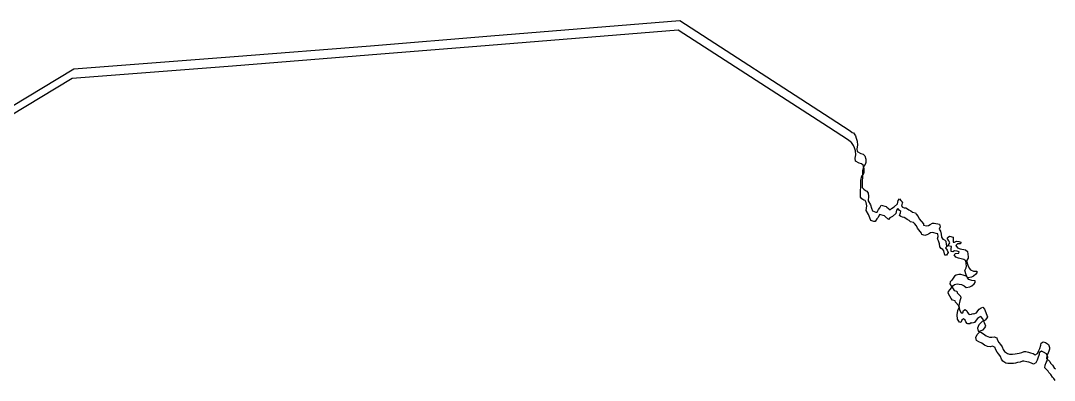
# Model space of a CAD drawing. Header units: inches. Extents: x 33.9 to 41.9, y -4.8 to 5.4.
# Drawn here: x 34.5167 to 34.814, y -0.3605 to -0.257 of the extents above; entities that cross this region are included whole.
import ezdxf

# ---------------------------------------------------------------- set-up
doc = ezdxf.new("R2010")
doc.units = ezdxf.units.IN
doc.header["$MEASUREMENT"] = 0
doc.layers.add('Counties', color=7, linetype='Continuous')

msp = doc.modelspace()

# ---------------------------------------------------------------- linework, layer by layer
at = {"layer": 'Counties'}
for points in [[(34.50071, -0.28972), (34.53202, -0.27085), (34.57816, -0.26729), (34.61731, -0.26417), (34.65195, -0.26136), (34.70636, -0.25696), (34.74955, -0.28491), (34.75534, -0.28864), (34.75591, -0.28911), (34.75624, -0.28927), (34.75681, -0.29013), (34.75706, -0.29081), (34.75731, -0.29167), (34.75745, -0.29279), (34.75723, -0.29383), (34.75731, -0.29465), (34.75841, -0.29519), (34.75905, -0.29541), (34.75952, -0.29584), (34.75984, -0.29684), (34.75984, -0.29777), (34.75966, -0.29839), (34.75916, -0.29892), (34.75884, -0.30022), (34.75877, -0.30502), (34.7592, -0.30549), (34.75977, -0.30585), (34.76012, -0.30599), (34.76045, -0.3066), (34.76062, -0.30747), (34.76045, -0.30883), (34.76112, -0.31001), (34.76144, -0.31095), (34.76177, -0.3117), (34.76266, -0.31206), (34.76305, -0.31206), (34.76351, -0.31127), (34.76383, -0.31084), (34.76423, -0.31005), (34.76565, -0.31041), (34.7659, -0.31062), (34.76683, -0.31141), (34.76718, -0.31098), (34.768, -0.31055), (34.76897, -0.30972), (34.76914, -0.30872), (34.7695, -0.30825), (34.76993, -0.30872), (34.77036, -0.30915), (34.77025, -0.30951), (34.77004, -0.3103), (34.77036, -0.31062), (34.77089, -0.3108), (34.77132, -0.31087), (34.77178, -0.31116), (34.77221, -0.31141), (34.77278, -0.3117), (34.77321, -0.31209), (34.77406, -0.31231), (34.77428, -0.31263), (34.77488, -0.31331), (34.77517, -0.31396), (34.77638, -0.31539), (34.77642, -0.31579), (34.77731, -0.31604), (34.77784, -0.3159), (34.77831, -0.31564), (34.77895, -0.31525), (34.77945, -0.31521), (34.77991, -0.31529), (34.78052, -0.31547), (34.78102, -0.31554), (34.78116, -0.31633), (34.78095, -0.31701), (34.78127, -0.31758), (34.78148, -0.31844), (34.78159, -0.31927), (34.78198, -0.31984), (34.78244, -0.32006), (34.7828, -0.32045), (34.78291, -0.32135), (34.78305, -0.32175), (34.78355, -0.32171), (34.78401, -0.32092), (34.78369, -0.32031), (34.78326, -0.31959), (34.78351, -0.3193), (34.78387, -0.31898), (34.78494, -0.31923), (34.7849, -0.31988), (34.7849, -0.3207), (34.7853, -0.32074), (34.78587, -0.32042), (34.78654, -0.32056), (34.78711, -0.32074), (34.78708, -0.32117), (34.78615, -0.32121), (34.78569, -0.32164), (34.78619, -0.32232), (34.78694, -0.32261), (34.7885, -0.32296), (34.78904, -0.32336), (34.78925, -0.3249), (34.78922, -0.32533), (34.78875, -0.32609), (34.78918, -0.32734), (34.78954, -0.3282), (34.78997, -0.32867), (34.79082, -0.32903), (34.79175, -0.3291), (34.79179, -0.32957), (34.7915, -0.32996), (34.79079, -0.3305), (34.79025, -0.33079), (34.78915, -0.331), (34.78865, -0.33054), (34.78786, -0.33018), (34.78715, -0.33003), (34.78654, -0.33), (34.7858, -0.33018), (34.78533, -0.33054), (34.78494, -0.33108), (34.78455, -0.33161), (34.78409, -0.33212), (34.78401, -0.33266), (34.78444, -0.33348), (34.78491, -0.33416), (34.78523, -0.33466), (34.78601, -0.33481), (34.78612, -0.33527), (34.78705, -0.33628), (34.78712, -0.33675), (34.78683, -0.33764), (34.78658, -0.3389), (34.78673, -0.34016), (34.78722, -0.34102), (34.78769, -0.34105), (34.78794, -0.34041), (34.7884, -0.34008), (34.78886, -0.34044), (34.78908, -0.34094), (34.78943, -0.34141), (34.78965, -0.34152), (34.79025, -0.34145), (34.79058, -0.34123), (34.79093, -0.3413), (34.79161, -0.34105), (34.79204, -0.34044), (34.79239, -0.33998), (34.79296, -0.33958), (34.79343, -0.3394), (34.79396, -0.34001), (34.79482, -0.34216), (34.79453, -0.34267), (34.7941, -0.34317), (34.79325, -0.34353), (34.793, -0.34385), (34.79232, -0.3445), (34.79197, -0.34543), (34.79211, -0.34629), (34.79286, -0.34661), (34.79368, -0.34708), (34.79443, -0.34766), (34.79535, -0.34801), (34.79607, -0.34805), (34.79674, -0.34794), (34.79753, -0.34826), (34.79764, -0.34877), (34.79806, -0.34963), (34.79856, -0.35017), (34.79906, -0.35085), (34.79935, -0.35164), (34.7997, -0.35221), (34.8006, -0.35275), (34.80113, -0.35293), (34.80199, -0.35293), (34.80281, -0.35289), (34.80334, -0.35275), (34.80395, -0.35261), (34.80473, -0.35246), (34.80534, -0.35221), (34.8058, -0.35221), (34.80662, -0.35239), (34.80715, -0.35253), (34.80797, -0.35278), (34.80851, -0.35311), (34.80919, -0.35271), (34.80958, -0.35189), (34.80983, -0.35135), (34.81015, -0.35031), (34.81022, -0.34981), (34.81083, -0.34937), (34.81147, -0.34959), (34.81232, -0.35013), (34.81264, -0.35106), (34.81261, -0.35153), (34.81247, -0.3521), (34.81222, -0.3526), (34.81193, -0.35339), (34.81182, -0.35418), (34.81272, -0.35508), (34.81297, -0.35551), (34.81354, -0.35609), (34.814, -0.35684), (34.81439, -0.35716)], [(34.50071, -0.28972), (34.53202, -0.27085), (34.57816, -0.26729), (34.61731, -0.26417), (34.65195, -0.26136), (34.70636, -0.25696), (34.74955, -0.28491), (34.75534, -0.28864), (34.75591, -0.28911), (34.75624, -0.28927), (34.75681, -0.29013), (34.75706, -0.29081), (34.75731, -0.29167), (34.75745, -0.29279), (34.75723, -0.29383), (34.75731, -0.29465), (34.75841, -0.29519), (34.75905, -0.29541), (34.75952, -0.29584), (34.75984, -0.29684), (34.75984, -0.29777), (34.75966, -0.29839), (34.75916, -0.29892), (34.75884, -0.30022), (34.75877, -0.30502), (34.7592, -0.30549), (34.75977, -0.30585), (34.76012, -0.30599), (34.76045, -0.3066), (34.76062, -0.30747), (34.76045, -0.30883), (34.76112, -0.31001), (34.76144, -0.31095), (34.76177, -0.3117), (34.76266, -0.31206), (34.76305, -0.31206), (34.76351, -0.31127), (34.76383, -0.31084), (34.76423, -0.31005), (34.76565, -0.31041), (34.7659, -0.31062), (34.76683, -0.31141), (34.76718, -0.31098), (34.768, -0.31055), (34.76897, -0.30972), (34.76914, -0.30872), (34.7695, -0.30825), (34.76993, -0.30872), (34.77036, -0.30915), (34.77025, -0.30951), (34.77004, -0.3103), (34.77036, -0.31062), (34.77089, -0.3108), (34.77132, -0.31087), (34.77178, -0.31116), (34.77221, -0.31141), (34.77278, -0.3117), (34.77321, -0.31209), (34.77406, -0.31231), (34.77428, -0.31263), (34.77488, -0.31331), (34.77517, -0.31396), (34.77638, -0.31539), (34.77642, -0.31579), (34.77731, -0.31604), (34.77784, -0.3159), (34.77831, -0.31564), (34.77895, -0.31525), (34.77945, -0.31521), (34.77991, -0.31529), (34.78052, -0.31547), (34.78102, -0.31554), (34.78116, -0.31633), (34.78095, -0.31701), (34.78127, -0.31758), (34.78148, -0.31844), (34.78159, -0.31927), (34.78198, -0.31984), (34.78244, -0.32006), (34.7828, -0.32045), (34.78291, -0.32135), (34.78305, -0.32175), (34.78355, -0.32171), (34.78401, -0.32092), (34.78369, -0.32031), (34.78326, -0.31959), (34.78351, -0.3193), (34.78387, -0.31898), (34.78494, -0.31923), (34.7849, -0.31988), (34.7849, -0.3207), (34.7853, -0.32074), (34.78587, -0.32042), (34.78654, -0.32056), (34.78711, -0.32074), (34.78708, -0.32117), (34.78615, -0.32121), (34.78569, -0.32164), (34.78619, -0.32232), (34.78694, -0.32261), (34.7885, -0.32296), (34.78904, -0.32336), (34.78925, -0.3249), (34.78922, -0.32533), (34.78875, -0.32609), (34.78918, -0.32734), (34.78954, -0.3282), (34.78997, -0.32867), (34.79082, -0.32903), (34.79175, -0.3291), (34.79179, -0.32957), (34.7915, -0.32996), (34.79079, -0.3305), (34.79025, -0.33079), (34.78915, -0.331), (34.78865, -0.33054), (34.78786, -0.33018), (34.78715, -0.33003), (34.78654, -0.33), (34.7858, -0.33018), (34.78533, -0.33054), (34.78494, -0.33108), (34.78455, -0.33161), (34.78409, -0.33212), (34.78401, -0.33266), (34.78444, -0.33348), (34.78491, -0.33416), (34.78523, -0.33466), (34.78601, -0.33481), (34.78612, -0.33527), (34.78705, -0.33628), (34.78712, -0.33675), (34.78683, -0.33764), (34.78658, -0.3389), (34.78673, -0.34016), (34.78722, -0.34102), (34.78769, -0.34105), (34.78794, -0.34041), (34.7884, -0.34008), (34.78886, -0.34044), (34.78908, -0.34094), (34.78943, -0.34141), (34.78965, -0.34152), (34.79025, -0.34145), (34.79058, -0.34123), (34.79093, -0.3413), (34.79161, -0.34105), (34.79204, -0.34044), (34.79239, -0.33998), (34.79296, -0.33958), (34.79343, -0.3394), (34.79396, -0.34001), (34.79482, -0.34216), (34.79453, -0.34267), (34.7941, -0.34317), (34.79325, -0.34353), (34.793, -0.34385), (34.79232, -0.3445), (34.79197, -0.34543), (34.79211, -0.34629), (34.79286, -0.34661), (34.79368, -0.34708), (34.79443, -0.34766), (34.79535, -0.34801), (34.79607, -0.34805), (34.79674, -0.34794), (34.79753, -0.34826), (34.79764, -0.34877), (34.79806, -0.34963), (34.79856, -0.35017), (34.79906, -0.35085), (34.79935, -0.35164), (34.7997, -0.35221), (34.8006, -0.35275), (34.80113, -0.35293), (34.80199, -0.35293), (34.80281, -0.35289), (34.80334, -0.35275), (34.80395, -0.35261), (34.80473, -0.35246), (34.80534, -0.35221), (34.8058, -0.35221), (34.80662, -0.35239), (34.80715, -0.35253), (34.80797, -0.35278), (34.80851, -0.35311), (34.80919, -0.35271), (34.80958, -0.35189), (34.80983, -0.35135), (34.81015, -0.35031), (34.81022, -0.34981), (34.81083, -0.34937), (34.81147, -0.34959), (34.81232, -0.35013), (34.81264, -0.35106), (34.81261, -0.35153), (34.81247, -0.3521), (34.81222, -0.3526), (34.81193, -0.35339), (34.81182, -0.35418), (34.81272, -0.35508), (34.81297, -0.35551), (34.81354, -0.35609), (34.814, -0.35684), (34.81439, -0.35716)], [(34.81432, -0.36048), (34.8139, -0.3599), (34.8135, -0.35958), (34.81304, -0.35883), (34.81247, -0.35825), (34.81222, -0.35782), (34.81133, -0.35692), (34.81143, -0.35613), (34.81172, -0.35534), (34.81197, -0.35484), (34.81211, -0.35427), (34.81215, -0.3538), (34.81183, -0.35287), (34.81097, -0.35233), (34.81033, -0.35212), (34.80972, -0.35255), (34.80965, -0.35305), (34.80933, -0.35409), (34.80908, -0.35463), (34.80869, -0.35545), (34.80801, -0.35585), (34.80748, -0.35553), (34.80666, -0.35527), (34.80612, -0.35513), (34.8053, -0.35495), (34.80484, -0.35495), (34.80423, -0.3552), (34.80345, -0.35535), (34.80284, -0.35549), (34.80231, -0.35563), (34.80149, -0.35567), (34.80063, -0.35567), (34.8001, -0.35549), (34.79921, -0.35495), (34.79885, -0.35438), (34.79856, -0.35359), (34.79807, -0.35291), (34.79757, -0.35237), (34.79714, -0.35151), (34.79703, -0.351), (34.79625, -0.35068), (34.79557, -0.35079), (34.79486, -0.35075), (34.79393, -0.3504), (34.79318, -0.34982), (34.79236, -0.34936), (34.79161, -0.34903), (34.79147, -0.34817), (34.79183, -0.34724), (34.7925, -0.34659), (34.79275, -0.34627), (34.79361, -0.34591), (34.79404, -0.34541), (34.79432, -0.3449), (34.79347, -0.34275), (34.79293, -0.34214), (34.79247, -0.34232), (34.7919, -0.34272), (34.79154, -0.34318), (34.79111, -0.34379), (34.79043, -0.34404), (34.79008, -0.34397), (34.78976, -0.34419), (34.78915, -0.34426), (34.78894, -0.34415), (34.78858, -0.34368), (34.78837, -0.34318), (34.7879, -0.34282), (34.78744, -0.34315), (34.78719, -0.34379), (34.78673, -0.34376), (34.78623, -0.3429), (34.78609, -0.34164), (34.78633, -0.34038), (34.78662, -0.33949), (34.78655, -0.33902), (34.78562, -0.33801), (34.78551, -0.33755), (34.78473, -0.3374), (34.78441, -0.3369), (34.78395, -0.33622), (34.78352, -0.3354), (34.78359, -0.33486), (34.78405, -0.33435), (34.78444, -0.33382), (34.78484, -0.33328), (34.7853, -0.33292), (34.78605, -0.33274), (34.78665, -0.33277), (34.78737, -0.33292), (34.78815, -0.33328), (34.78865, -0.33374), (34.78976, -0.33353), (34.79029, -0.33324), (34.791, -0.3327), (34.79129, -0.33231), (34.79125, -0.33184), (34.79033, -0.33177), (34.78947, -0.33141), (34.78904, -0.33094), (34.78868, -0.33008), (34.78826, -0.32883), (34.78872, -0.32807), (34.78876, -0.32764), (34.78854, -0.3261), (34.78801, -0.32571), (34.78644, -0.32535), (34.78569, -0.32506), (34.78519, -0.32438), (34.78565, -0.32395), (34.78658, -0.32391), (34.78662, -0.32348), (34.78605, -0.3233), (34.78537, -0.32316), (34.7848, -0.32348), (34.78441, -0.32344), (34.78441, -0.32262), (34.78444, -0.32197), (34.78337, -0.32172), (34.78301, -0.32205), (34.78277, -0.32233), (34.78319, -0.32305), (34.78352, -0.32366), (34.78305, -0.32445), (34.78255, -0.32449), (34.78241, -0.32409), (34.7823, -0.32319), (34.78195, -0.3228), (34.78148, -0.32258), (34.78109, -0.32201), (34.78098, -0.32118), (34.78077, -0.32032), (34.78045, -0.31975), (34.78066, -0.31907), (34.78052, -0.31828), (34.78002, -0.31821), (34.77941, -0.31803), (34.77895, -0.31795), (34.77845, -0.31799), (34.77781, -0.31838), (34.77735, -0.31864), (34.77681, -0.31878), (34.77592, -0.31853), (34.77588, -0.31813), (34.77467, -0.3167), (34.77439, -0.31605), (34.77378, -0.31537), (34.77357, -0.31505), (34.77271, -0.31483), (34.77228, -0.31444), (34.77171, -0.31415), (34.77129, -0.3139), (34.77082, -0.31361), (34.77039, -0.31354), (34.76986, -0.31336), (34.76954, -0.31304), (34.76975, -0.31225), (34.76986, -0.31189), (34.76943, -0.31146), (34.769, -0.31099), (34.76865, -0.31146), (34.76847, -0.31246), (34.76751, -0.31329), (34.76669, -0.31372), (34.76633, -0.31415), (34.7654, -0.31336), (34.76515, -0.31315), (34.76373, -0.31279), (34.76334, -0.31358), (34.76302, -0.31401), (34.76255, -0.3148), (34.76216, -0.3148), (34.76127, -0.31444), (34.76095, -0.31369), (34.76063, -0.31275), (34.75995, -0.31157), (34.76013, -0.31021), (34.75995, -0.30934), (34.75963, -0.30873), (34.75927, -0.30859), (34.7587, -0.30823), (34.75827, -0.30777), (34.75834, -0.30296), (34.75866, -0.30166), (34.75916, -0.30113), (34.75934, -0.30052), (34.75934, -0.29958), (34.75902, -0.29858), (34.75856, -0.29815), (34.75791, -0.29793), (34.75681, -0.29739), (34.75674, -0.29657), (34.75695, -0.29553), (34.75681, -0.29442), (34.75656, -0.29355), (34.75631, -0.29287), (34.75574, -0.29201), (34.75542, -0.29185), (34.75484, -0.29138), (34.74905, -0.28765), (34.70587, -0.2597), (34.65145, -0.2641), (34.61682, -0.26691), (34.57767, -0.27003), (34.53152, -0.27359), (34.50022, -0.29246)], [(34.81432, -0.36048), (34.8139, -0.3599), (34.8135, -0.35958), (34.81304, -0.35883), (34.81247, -0.35825), (34.81222, -0.35782), (34.81133, -0.35692), (34.81143, -0.35613), (34.81172, -0.35534), (34.81197, -0.35484), (34.81211, -0.35427), (34.81215, -0.3538), (34.81183, -0.35287), (34.81097, -0.35233), (34.81033, -0.35212), (34.80972, -0.35255), (34.80965, -0.35305), (34.80933, -0.35409), (34.80908, -0.35463), (34.80869, -0.35545), (34.80801, -0.35585), (34.80748, -0.35553), (34.80666, -0.35527), (34.80612, -0.35513), (34.8053, -0.35495), (34.80484, -0.35495), (34.80423, -0.3552), (34.80345, -0.35535), (34.80284, -0.35549), (34.80231, -0.35563), (34.80149, -0.35567), (34.80063, -0.35567), (34.8001, -0.35549), (34.79921, -0.35495), (34.79885, -0.35438), (34.79856, -0.35359), (34.79807, -0.35291), (34.79757, -0.35237), (34.79714, -0.35151), (34.79703, -0.351), (34.79625, -0.35068), (34.79557, -0.35079), (34.79486, -0.35075), (34.79393, -0.3504), (34.79318, -0.34982), (34.79236, -0.34936), (34.79161, -0.34903), (34.79147, -0.34817), (34.79183, -0.34724), (34.7925, -0.34659), (34.79275, -0.34627), (34.79361, -0.34591), (34.79404, -0.34541), (34.79432, -0.3449), (34.79347, -0.34275), (34.79293, -0.34214), (34.79247, -0.34232), (34.7919, -0.34272), (34.79154, -0.34318), (34.79111, -0.34379), (34.79043, -0.34404), (34.79008, -0.34397), (34.78976, -0.34419), (34.78915, -0.34426), (34.78894, -0.34415), (34.78858, -0.34368), (34.78837, -0.34318), (34.7879, -0.34282), (34.78744, -0.34315), (34.78719, -0.34379), (34.78673, -0.34376), (34.78623, -0.3429), (34.78609, -0.34164), (34.78633, -0.34038), (34.78662, -0.33949), (34.78655, -0.33902), (34.78562, -0.33801), (34.78551, -0.33755), (34.78473, -0.3374), (34.78441, -0.3369), (34.78395, -0.33622), (34.78352, -0.3354), (34.78359, -0.33486), (34.78405, -0.33435), (34.78444, -0.33382), (34.78484, -0.33328), (34.7853, -0.33292), (34.78605, -0.33274), (34.78665, -0.33277), (34.78737, -0.33292), (34.78815, -0.33328), (34.78865, -0.33374), (34.78976, -0.33353), (34.79029, -0.33324), (34.791, -0.3327), (34.79129, -0.33231), (34.79125, -0.33184), (34.79033, -0.33177), (34.78947, -0.33141), (34.78904, -0.33094), (34.78868, -0.33008), (34.78826, -0.32883), (34.78872, -0.32807), (34.78876, -0.32764), (34.78854, -0.3261), (34.78801, -0.32571), (34.78644, -0.32535), (34.78569, -0.32506), (34.78519, -0.32438), (34.78565, -0.32395), (34.78658, -0.32391), (34.78662, -0.32348), (34.78605, -0.3233), (34.78537, -0.32316), (34.7848, -0.32348), (34.78441, -0.32344), (34.78441, -0.32262), (34.78444, -0.32197), (34.78337, -0.32172), (34.78301, -0.32205), (34.78277, -0.32233), (34.78319, -0.32305), (34.78352, -0.32366), (34.78305, -0.32445), (34.78255, -0.32449), (34.78241, -0.32409), (34.7823, -0.32319), (34.78195, -0.3228), (34.78148, -0.32258), (34.78109, -0.32201), (34.78098, -0.32118), (34.78077, -0.32032), (34.78045, -0.31975), (34.78066, -0.31907), (34.78052, -0.31828), (34.78002, -0.31821), (34.77941, -0.31803), (34.77895, -0.31795), (34.77845, -0.31799), (34.77781, -0.31838), (34.77735, -0.31864), (34.77681, -0.31878), (34.77592, -0.31853), (34.77588, -0.31813), (34.77467, -0.3167), (34.77439, -0.31605), (34.77378, -0.31537), (34.77357, -0.31505), (34.77271, -0.31483), (34.77228, -0.31444), (34.77171, -0.31415), (34.77129, -0.3139), (34.77082, -0.31361), (34.77039, -0.31354), (34.76986, -0.31336), (34.76954, -0.31304), (34.76975, -0.31225), (34.76986, -0.31189), (34.76943, -0.31146), (34.769, -0.31099), (34.76865, -0.31146), (34.76847, -0.31246), (34.76751, -0.31329), (34.76669, -0.31372), (34.76633, -0.31415), (34.7654, -0.31336), (34.76515, -0.31315), (34.76373, -0.31279), (34.76334, -0.31358), (34.76302, -0.31401), (34.76255, -0.3148), (34.76216, -0.3148), (34.76127, -0.31444), (34.76095, -0.31369), (34.76063, -0.31275), (34.75995, -0.31157), (34.76013, -0.31021), (34.75995, -0.30934), (34.75963, -0.30873), (34.75927, -0.30859), (34.7587, -0.30823), (34.75827, -0.30777), (34.75834, -0.30296), (34.75866, -0.30166), (34.75916, -0.30113), (34.75934, -0.30052), (34.75934, -0.29958), (34.75902, -0.29858), (34.75856, -0.29815), (34.75791, -0.29793), (34.75681, -0.29739), (34.75674, -0.29657), (34.75695, -0.29553), (34.75681, -0.29442), (34.75656, -0.29355), (34.75631, -0.29287), (34.75574, -0.29201), (34.75542, -0.29185), (34.75484, -0.29138), (34.74905, -0.28765), (34.70587, -0.2597), (34.65145, -0.2641), (34.61682, -0.26691), (34.57767, -0.27003), (34.53152, -0.27359), (34.50022, -0.29246)]]:
    msp.add_lwpolyline(points, dxfattribs=at)

doc.saveas('drawing.dxf')
